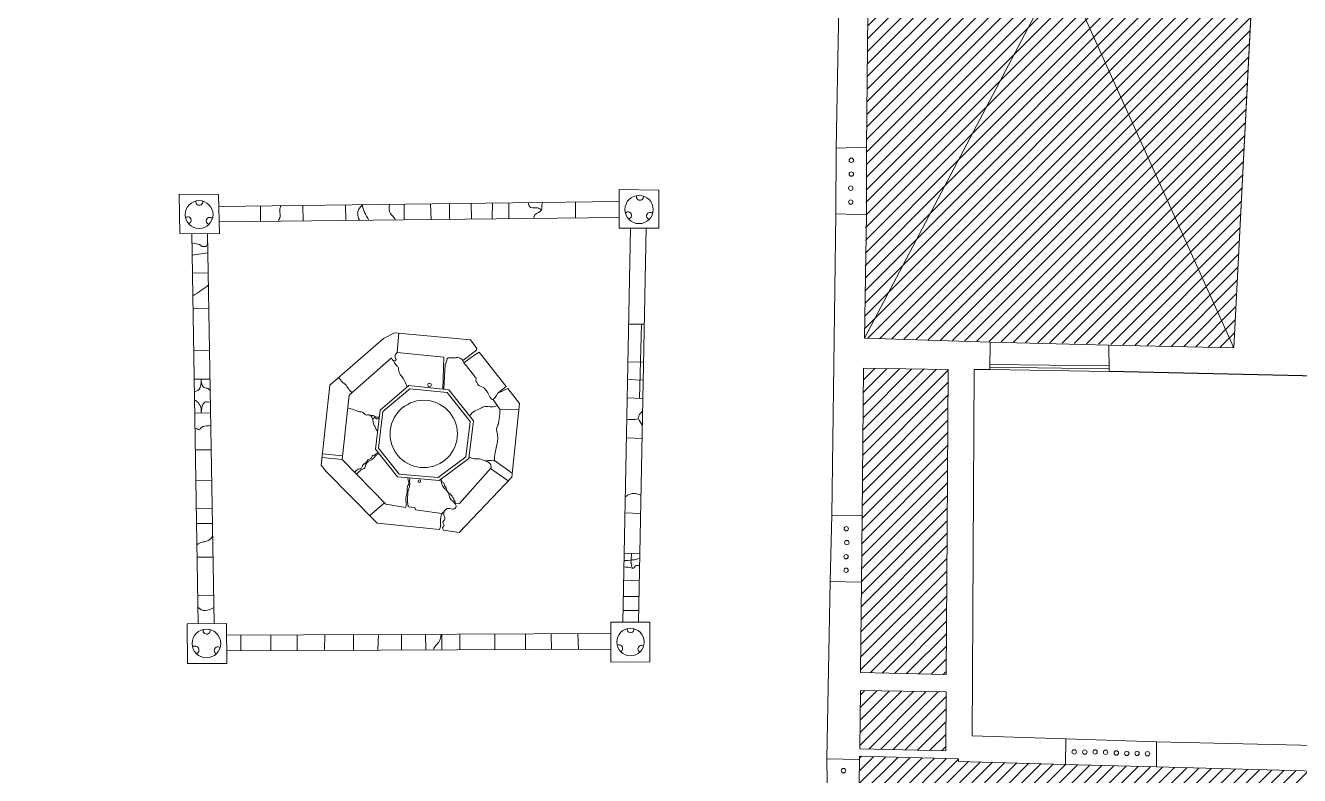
# Model space of a CAD drawing. Header units: metres. Extents: x 13 to 8413, y -14317 to -8377.
# Drawn here: x 2602 to 4895, y -11913 to -10564 of the extents above; entities that cross this region are included whole.
import ezdxf

# ---------------------------------------------------------------- set-up
doc = ezdxf.new("R2010")
doc.units = ezdxf.units.M
doc.header["$LTSCALE"] = 0.0125
doc.layers.add('muri', color=7, linetype='Continuous', lineweight=9)

msp = doc.modelspace()

# ---------------------------------------------------------------- hatches: boundary and pattern name
at = {"layer": 'muri'}
h = msp.add_hatch(dxfattribs=at)
h.set_pattern_fill('ANSI31', color=252, scale=5, style=0)
h.paths.add_polyline_path([(4126.1, -9701.7), (4112.1, -11126.5), (4466, -10454.8)])
h.paths.add_polyline_path([(4849.4, -9727), (4643.3, -9720), (4643.3, -9775.3), (4616.3, -9774.1), (4610.3, -9956.9), (4336.8, -9946.5), (4341.4, -9761.9), (4315, -9760.8), (4316.5, -9708.4), (4126.1, -9701.7), (4466, -10454.8)])
h = msp.add_hatch(dxfattribs=at)
h.set_pattern_fill('ANSI31', color=252, scale=5, style=0)
h.paths.add_polyline_path([(4466, -10454.8), (4112.1, -11126.5), (4776.8, -11143.4)])
h.paths.add_polyline_path([(4849.4, -9727), (4466, -10454.8), (4776.8, -11143.4)])
h = msp.add_hatch(dxfattribs=at)
h.set_pattern_fill('ANSI31', color=252, scale=5, style=0)
h.paths.add_polyline_path([(4260.5, -11471.5), (4262.4, -11182.9), (4110.2, -11180.2), (4107.5, -11445.6), (4106.6, -11565.2), (4104.7, -11727.9), (4259.2, -11731.2)])
h = msp.add_hatch(dxfattribs=at)
h.set_pattern_fill('ANSI31', color=252, scale=5, style=0)
h.paths.add_polyline_path([(4259.2, -11762.3), (4104.7, -11760.3), (4103.4, -11865), (4258.5, -11868.3)])
h = msp.add_hatch(dxfattribs=at)
h.set_pattern_fill('ANSI31', color=252, scale=5, style=0)
h.paths.add_polyline_path([(5269.3, -11914.9), (5108.4, -11910.4), (5107, -11910.4), (4948, -11906), (4637.9, -11897.4), (4473.9, -11892.9), (4281.1, -11887.5), (4281.1, -11882.9), (4103.2, -11877.9), (4103.1, -11884.3), (4101, -12007.6), (4063.3, -12914.2), (4225.9, -12833.2), (4262.4, -12042.3), (4478.9, -12046.8), (4635.6, -12049.5), (4943.3, -12058.6), (5108.4, -12061.1), (5262, -12065.3)])
h.paths.add_polyline_path([(3511.2, -13085.7), (4004.4, -13145.8), (4004.4, -13143.3), (4052.3, -13145.1), (4057.8, -13045.5), (4008.2, -13043.4), (4010.3, -12988.6), (3843.9, -12971.8), (3845, -12959.4), (3839.9, -12959), (3842.5, -12931.6), (3745.1, -12922.5), (3742.7, -12948.6), (3736, -12948), (3734.8, -12960.8), (3349, -12922), (3241.8, -12911.2), (3066.1, -12893.5), (3064.4, -12924.4), (3052.6, -12923.4), (3051.9, -12928.9), (3045.7, -13026.9), (3046.3, -13032.4), (3058.6, -13032.4), (3047.7, -13235.8), (3499.8, -13284.6)])
h.paths.add_polyline_path([(4051.9, -12086), (3618.3, -12094.6), (3573.9, -12906.5), (3745.1, -12922.5), (3842.5, -12931.6), (4016.5, -12947.9)])
h.paths.add_polyline_path([(3565.4, -12092.2), (3112.2, -12109.2), (3070.1, -12854.5), (3251.4, -12874.2), (3250.9, -12898), (3243.3, -12898), (3241.8, -12911.2), (3349, -12922), (3350.4, -12907.5), (3344.1, -12907), (3346.1, -12884.5), (3526.6, -12904.1)])
h.paths.add_polyline_path([(3440.1, -12039.1), (3228.5, -12043.8), (3228.5, -12078), (3251.9, -12104), (3418, -12097.7), (3440.8, -12072.7)])
h.paths.add_polyline_path([(3914.7, -12032.1), (3750.1, -12034.3), (3750.3, -12070.1), (3773.3, -12091.5), (3891.4, -12089.2), (3916.1, -12066.4)])
h.paths.add_polyline_path([(2919.3, -12050.8), (2694.1, -12055.8), (2693.4, -12086.3), (2716.2, -12112.8), (2898.9, -12109.5), (2919.9, -12086.6)])
h.paths.add_polyline_path([(3066.5, -12106.4), (2544.7, -12116), (2536.9, -12243.3), (2632.9, -12249.2), (2595.5, -12859.5), (2605.3, -12863.1), (2598.1, -12993.3), (2694.6, -13004.1), (2694.6, -13016.5), (2927.6, -13041.5), (2950.8, -13037.1), (2960.6, -13029.9), (2988.3, -13030.8), (3015.8, -13046.9), (3017, -13025.6), (3045.7, -13026.9), (3051.9, -12928.9), (3022.4, -12926.6)])
h.paths.add_polyline_path([(3015.8, -13046.9), (2988.3, -13030.8), (2960.6, -13029.9), (2950.8, -13037.1), (2927.6, -13041.5), (2694.6, -13016.5), (2694.6, -13004.1), (2598.1, -12993.3), (2605.3, -12863.1), (2595.5, -12859.5), (2632.9, -12249.2), (2536.9, -12243.3), (2479.8, -13175.4), (3004.8, -13232)])
h.paths.add_polyline_path([(3494.6, -12534.2), (5004.6, -12534.2), (5004.6, -12442.1), (3494.6, -12442.1)], flags=9)

# ---------------------------------------------------------------- linework, layer by layer
at = {"layer": 'muri', "color": 252}
for p, q in [((4126.1, -9701.7), (4776.8, -11143.4)), ((4849.4, -9727), (4112.1, -11126.5)), ((4849.4, -9727), (4776.8, -11143.4))]:
    msp.add_line(p, q, dxfattribs=at)
for points in [[(4115.6, -10782.9), (4126.1, -9701.7)], [(4824.7, -9726.2), (4849.4, -9727), (4776.8, -11143.4), (4776.8, -11143.4)], [(4061.2, -10784.6), (4065.6, -10529.8)], [(4061.2, -10784.6), (4060.3, -10902.4)], [(4061.2, -10784.6), (4115.6, -10782.9)], [(4115.6, -10782.9), (4115.6, -10904.2)], [(2878.1, -10867.2), (2948.8, -10867.9), (2950.9, -10938.5), (2879.5, -10937.8), (2878.1, -10867.2)], [(2878.1, -10867.2), (2948.8, -10867.9), (2950.9, -10938.5), (2879.5, -10937.8), (2878.1, -10867.2)], [(3670.2, -10859), (3670.2, -10928.7), (3741.7, -10928.7), (3741.7, -10859.9), (3670.2, -10859)], [(3670.2, -10859), (3670.2, -10928.7), (3741.7, -10928.7), (3741.7, -10859.9), (3670.2, -10859)], [(2949.4, -10889.3), (3670.2, -10880.5)], [(2949.4, -10889.3), (3670.2, -10880.5)], [(3024.6, -10888.4), (3024.9, -10916.2)], [(3024.6, -10888.4), (3024.9, -10916.2)], [(3100.9, -10887.5), (3101.5, -10915.3)], [(3100.9, -10887.5), (3101.5, -10915.3)], [(3177.7, -10886.5), (3178.5, -10914.5)], [(3177.7, -10886.5), (3178.5, -10914.5)], [(3283.6, -10885.2), (3283.6, -10913.3)], [(3283.6, -10885.2), (3283.6, -10913.3)], [(3330.9, -10884.7), (3331.9, -10912.8)], [(3330.9, -10884.7), (3331.9, -10912.8)], [(3364.9, -10884.2), (3364.9, -10912.4)], [(3364.9, -10884.2), (3364.9, -10912.4)], [(3403.7, -10883.8), (3404.5, -10912)], [(3403.7, -10883.8), (3404.5, -10912)], [(3442.4, -10883.3), (3441.5, -10911.6)], [(3442.4, -10883.3), (3441.5, -10911.6)], [(3472, -10882.9), (3471.6, -10911.3)], [(3472, -10882.9), (3471.6, -10911.3)], [(3591.9, -10881.5), (3591.9, -10909.9)], [(3591.9, -10881.5), (3591.9, -10909.9)], [(2950.2, -10917), (3670.2, -10909.1)], [(2950.2, -10917), (3670.2, -10909.1)], [(4053.3, -11444.7), (4060.3, -10902.4)], [(4060.3, -10902.4), (4115.6, -10904.2)], [(4112.1, -11126.5), (4115.6, -10904.2)], [(2901.1, -10938.1), (2912.6, -11640)], [(2901.1, -10938.1), (2912.6, -11640)], [(2929.5, -10938.3), (2941, -11639.8)], [(2929.5, -10938.3), (2941, -11639.8)], [(3690.5, -10928.7), (3676.9, -11637.4)], [(3690.5, -10928.7), (3676.9, -11637.4)], [(3718.8, -10928.7), (3705.2, -11637.3)], [(3718.8, -10928.7), (3705.2, -11637.3)], [(2901.4, -10954.7), (2906.5, -10956), (2914.9, -10958.1), (2919.7, -10961.6), (2926.6, -10961.6), (2929.8, -10955.6)], [(2901.4, -10954.7), (2906.5, -10956), (2914.9, -10958.1), (2919.7, -10961.6), (2926.6, -10961.6), (2929.8, -10955.6)], [(2901.7, -10976.9), (2930, -10973)], [(2901.7, -10976.9), (2930, -10973)], [(2902.3, -11008.9), (2930.6, -11009.6)], [(2902.3, -11008.9), (2930.6, -11009.6)], [(2903.3, -11073.5), (2931.7, -11073.2)], [(2903.3, -11073.5), (2931.7, -11073.2)], [(3143, -11366.2), (3133.8, -11354.9), (3149.3, -11210.9), (3246.1, -11126.9), (3265.9, -11116.4), (3402.9, -11129.1), (3414.2, -11144.6), (3413.5, -11148.1), (3388.8, -11166.5), (3390.9, -11170.6), (3408.5, -11157.2), (3418.4, -11151.6), (3467.2, -11213.1), (3461.3, -11217.7), (3452, -11225.1), (3470, -11216.6), (3491.2, -11244.1), (3477.1, -11376.1), (3382.4, -11475.6), (3354.2, -11471.4)], [(3143, -11366.2), (3133.8, -11354.9), (3149.3, -11210.9), (3246.1, -11126.9), (3265.9, -11116.4), (3402.9, -11129.1), (3414.2, -11144.6), (3413.5, -11148.1), (3388.8, -11166.5), (3390.9, -11170.6), (3408.5, -11157.2), (3418.4, -11151.6), (3467.2, -11213.1), (3461.3, -11217.7), (3452, -11225.1), (3470, -11216.6), (3491.2, -11244.1), (3477.1, -11376.1), (3382.4, -11475.6), (3354.2, -11471.4)], [(3273.9, -11117.1), (3270.8, -11152.3), (3355, -11160.3), (3352.9, -11218)], [(3273.9, -11117.1), (3270.8, -11152.3), (3355, -11160.3), (3352.9, -11218)], [(3687.1, -11101.4), (3715.5, -11101.4)], [(3687.1, -11101.4), (3715.5, -11101.4)], [(3710.6, -11101.4), (3707.2, -11234.4)], [(3710.6, -11101.4), (3707.2, -11234.4)], [(4338, -11133.2), (4112.1, -11126.5)], [(4338, -11133.2), (4337.6, -11182.6)], [(4551.9, -11139.1), (4552.5, -11186.5)], [(4776.8, -11143.4), (4551.9, -11139.1)], [(2932.9, -11148.9), (2904.6, -11148.2)], [(2932.9, -11148.9), (2904.6, -11148.2)], [(3250.5, -11424.8), (3171.6, -11344.3), (3184.4, -11229.1), (3260.7, -11161.8)], [(3250.5, -11424.8), (3171.6, -11344.3), (3184.4, -11229.1), (3260.7, -11161.8)], [(3685.8, -11169.5), (3714.2, -11169.1)], [(3685.8, -11169.5), (3714.2, -11169.1)], [(3357.3, -11173.1), (3354.9, -11218.2)], [(3357.3, -11173.1), (3354.9, -11218.2)], [(4110.2, -11180.2), (4262.4, -11182.9), (4260.5, -11471.5), (4260.5, -11471.5), (4260.5, -11471.5), (4260.5, -11471.5), (4259.2, -11731.2), (4104.7, -11727.9)], [(4107.5, -11445.6), (4110.2, -11180.2)], [(4309.7, -11182.6), (4305.6, -11841.8), (4474.4, -11847.1)], [(4337.6, -11182.6), (4309.7, -11182.6)], [(4337.6, -11173.4), (4552.4, -11176)], [(4552.5, -11181.4), (4337.6, -11178.2)], [(4552.5, -11186.5), (4337.6, -11182.6)], [(2905.4, -11200.3), (2933.8, -11199.9)], [(2905.4, -11200.3), (2933.8, -11199.9)], [(3363.5, -11219), (3292, -11211.6), (3240, -11255.6), (3231.5, -11326), (3271.3, -11376), (3346.1, -11382.3), (3399.6, -11342.6), (3408.1, -11274.8), (3363.5, -11219)], [(3363.5, -11219), (3292, -11211.6), (3240, -11255.6), (3231.5, -11326), (3271.3, -11376), (3346.1, -11382.3), (3399.6, -11342.6), (3408.1, -11274.8), (3363.5, -11219)], [(3685.2, -11200.9), (3713.6, -11202.1)], [(3685.2, -11200.9), (3713.6, -11202.1)], [(3443.4, -11236.5), (3455.9, -11255.3)], [(3443.4, -11236.5), (3455.9, -11255.3)], [(3712.9, -11234.6), (3684.6, -11233.8)], [(3712.9, -11234.6), (3684.6, -11233.8)], [(2906.4, -11261), (2934.8, -11260.6)], [(2906.4, -11261), (2934.8, -11260.6)], [(3455.9, -11255.5), (3490, -11254.8)], [(3455.9, -11255.5), (3490, -11254.8)], [(3683.2, -11305.3), (3711.6, -11306.5)], [(3683.2, -11305.3), (3711.6, -11306.5)], [(2907.5, -11327), (2935.8, -11327.3)], [(2907.5, -11327), (2935.8, -11327.3)], [(3135.3, -11340.7), (3171.8, -11344.6)], [(3135.3, -11340.7), (3171.8, -11344.6)], [(3136, -11334.4), (3172.3, -11337.8)], [(3136, -11334.4), (3172.3, -11337.8)], [(3446.1, -11346.1), (3460.8, -11357.3), (3477.8, -11369)], [(3446.1, -11346.1), (3460.8, -11357.3), (3477.8, -11369)], [(3347, -11470.7), (3234.7, -11459.2), (3143, -11366.2)], [(3347, -11470.7), (3234.7, -11459.2), (3143, -11366.2)], [(3376.4, -11422.8), (3382.8, -11423.5), (3439.9, -11359.4)], [(3376.4, -11422.8), (3382.8, -11423.5), (3439.9, -11359.4)], [(3438.7, -11360.7), (3470.7, -11382.8)], [(3438.7, -11360.7), (3470.7, -11382.8)], [(2908.4, -11382.7), (2936.7, -11382.1)], [(2908.4, -11382.7), (2936.7, -11382.1)], [(2909.2, -11432.1), (2937.6, -11433.2)], [(2909.2, -11432.1), (2937.6, -11433.2)], [(3221.2, -11445.5), (3248.1, -11422.4)], [(3221.2, -11445.5), (3248.1, -11422.4)], [(3250.5, -11424.8), (3285.5, -11430.6)], [(3250.5, -11424.8), (3285.5, -11430.6)], [(3290.8, -11429.5), (3302.3, -11430.6), (3303.8, -11434.8), (3351.2, -11441.9)], [(3290.8, -11429.5), (3302.3, -11430.6), (3303.8, -11434.8), (3351.2, -11441.9)], [(3709, -11441.5), (3680.6, -11440.7)], [(3709, -11441.5), (3680.6, -11440.7)], [(2909.7, -11459.8), (2938, -11459.8)], [(2909.7, -11459.8), (2938, -11459.8)], [(4053.3, -11444.7), (4050.4, -11563.8)], [(4053.3, -11444.7), (4053.3, -11444.7), (4053.3, -11444.7), (4107.5, -11445.6)], [(4107.5, -11445.6), (4106.6, -11565.2)], [(3679.3, -11513.2), (3707.6, -11514.4)], [(3679.3, -11513.2), (3707.6, -11514.4)], [(2910.7, -11520.1), (2939, -11520.5)], [(2910.7, -11520.1), (2939, -11520.5)], [(3706.7, -11563), (3678.3, -11561.9)], [(3706.7, -11563), (3678.3, -11561.9)], [(4044.2, -11882.9), (4050.4, -11563.8)], [(4050.4, -11563.8), (4050.4, -11563.8), (4050.4, -11563.8), (4106.6, -11565.2)], [(4104.7, -11727.9), (4106.6, -11565.2)], [(2911.8, -11588.9), (2940.1, -11588.6)], [(2911.8, -11588.9), (2940.1, -11588.6)], [(3677.8, -11590.8), (3706.1, -11591.1)], [(3677.8, -11590.8), (3706.1, -11591.1)], [(3677.3, -11616), (3705.6, -11616.3)], [(3677.3, -11616), (3705.6, -11616.3)], [(2892.7, -11640.2), (2963.3, -11639.5), (2964, -11711.5), (2893.4, -11711.5), (2892.7, -11640.2)], [(2892.7, -11640.2), (2963.3, -11639.5), (2964, -11711.5), (2893.4, -11711.5), (2892.7, -11640.2)], [(3655.1, -11637.4), (3725.3, -11637.2), (3725.5, -11708.8), (3655.5, -11709), (3655.1, -11637.4)], [(3655.1, -11637.4), (3725.3, -11637.2), (3725.5, -11708.8), (3655.5, -11709), (3655.1, -11637.4)], [(3655.2, -11657.3), (2963.5, -11660.4)], [(3655.2, -11657.3), (2963.5, -11660.4)], [(2989, -11660.3), (2989, -11688.7)], [(2989, -11660.3), (2989, -11688.7)], [(3043, -11660.1), (3043.5, -11688.4)], [(3043, -11660.1), (3043.5, -11688.4)], [(3090.9, -11659.9), (3090.4, -11688.2)], [(3090.9, -11659.9), (3090.4, -11688.2)], [(3140.5, -11659.6), (3140, -11688)], [(3140.5, -11659.6), (3140, -11688)], [(3192.2, -11659.4), (3192.2, -11687.7)], [(3192.2, -11659.4), (3192.2, -11687.7)], [(3237.2, -11659.2), (3236.1, -11687.6)], [(3237.2, -11659.2), (3236.1, -11687.6)], [(3278.5, -11659), (3278.5, -11687.4)], [(3278.5, -11659), (3278.5, -11687.4)], [(3321.9, -11658.8), (3322.4, -11687.2)], [(3321.9, -11658.8), (3322.4, -11687.2)], [(3351.2, -11658.7), (3351.2, -11687)], [(3351.2, -11658.7), (3351.2, -11687)], [(3383.8, -11658.5), (3383.8, -11686.9)], [(3383.8, -11658.5), (3383.8, -11686.9)], [(3446.8, -11658.3), (3446.3, -11686.6)], [(3446.8, -11658.3), (3446.3, -11686.6)], [(3501.7, -11658), (3501.7, -11686.4)], [(3501.7, -11658), (3501.7, -11686.4)], [(3548.2, -11657.8), (3548.8, -11686.2)], [(3548.2, -11657.8), (3548.8, -11686.2)], [(3595.8, -11657.6), (3596.9, -11685.9)], [(3595.8, -11657.6), (3596.9, -11685.9)], [(3655.4, -11685.7), (2963.8, -11688.8)], [(3655.4, -11685.7), (2963.8, -11688.8)], [(4103.4, -11865), (4104.7, -11760.3)], [(4104.7, -11760.3), (4259.2, -11762.3), (4258.5, -11868.3)], [(4474.4, -11847.1), (4473.9, -11892.9)], [(4474.4, -11847.1), (4637.9, -11852.2)], [(4637.9, -11852.2), (4637.9, -11897.4)], [(4637.9, -11852.2), (4949.6, -11859.4)], [(4103.1, -11884.3), (4103.2, -11877.9)], [(4281.1, -11882.9), (4103.2, -11877.9)], [(4258.5, -11868.3), (4103.4, -11865)], [(4103.1, -11884.3), (4044.2, -11882.9)], [(4044.2, -11882.9), (4045.8, -12006.4)], [(4103.1, -11884.3), (4101, -12007.6)], [(4281.1, -11882.9), (4281.1, -11887.5), (4473.9, -11892.9)], [(4637.9, -11897.4), (4473.9, -11892.9)], [(4637.9, -11897.4), (4948, -11906)]]:
    msp.add_lwpolyline(points, dxfattribs=at)
at = {"layer": 'muri'}
msp.add_lwpolyline([(4338, -11133.2), (4551.9, -11139.1)], dxfattribs=at)
at = {"layer": 'muri', "linetype": 'ByBlock', "lineweight": 30}
msp.add_lwpolyline([(5489.9, -11207), (4552.5, -11186.5)], dxfattribs=at)
at = {"layer": 'muri', "color": 252}
msp.add_lwpolyline([(3360.7, -11224.3), (3293.7, -11217.4), (3245.2, -11258.4), (3237.3, -11324.4), (3274.2, -11370.7), (3344.4, -11376.7), (3394.4, -11339.6), (3402.3, -11276.4)], close=True, dxfattribs=at)
msp.add_lwpolyline([(3360.7, -11224.3), (3293.7, -11217.4), (3245.2, -11258.4), (3237.3, -11324.4), (3274.2, -11370.7), (3344.4, -11376.7), (3394.4, -11339.6), (3402.3, -11276.4)], close=True, dxfattribs=at)
for centre, radius in [((4088.3, -10806.3), 3.94), ((4088.3, -10831.1), 3.94), ((3706.1, -10894.9), 25.4), ((3706.1, -10894.9), 25.4), ((4087.3, -10856.5), 3.94), ((2914.2, -10903.9), 25), ((2914.2, -10903.9), 25), ((4087.3, -10881.4), 3.94), ((3329, -11210.3), 3.3), ((3329, -11210.3), 3.3), ((3318.5, -11298.6), 60.6), ((3318.5, -11298.6), 60.6), ((3310.4, -11383.5), 2.15), ((3310.4, -11383.5), 2.15), ((4079.2, -11469.1), 3.94), ((4080.2, -11494), 3.94), ((4078.8, -11519.4), 3.94), ((4078.8, -11543.8), 3.94), ((2927.3, -11675.5), 25.7), ((2927.3, -11675.5), 25.7), ((3690.7, -11672.9), 24.7), ((3690.7, -11672.9), 24.7), ((4489.4, -11870.5), 3.94), ((4508.6, -11870.9), 3.94), ((4527.1, -11870.5), 3.94), ((4545.9, -11871.2), 3.94), ((4565.3, -11872.5), 3.94), ((4584.1, -11873.2), 3.94), ((4602.6, -11873.2), 3.94), ((4621.4, -11873.9), 3.94), ((4074.2, -11904.3), 3.94)]:
    msp.add_circle(centre, radius, dxfattribs=at)
for centre, radius, start, end in [((3707.8, -10872), 6.3, 160.2356, 11.715), ((3707.8, -10872), 6.3, 160.2356, 11.715), ((2914.5, -10881), 6.3, 167.2293, 10.9555), ((2914.5, -10881), 6.3, 167.2293, 10.9555), ((2893.8, -10914.2), 6.3, 283.4237, 130.034), ((2893.8, -10914.2), 6.3, 283.4237, 130.034), ((2933.3, -10915.3), 6.3, 40.1818, 258.2095), ((2933.3, -10915.3), 6.3, 40.1818, 258.2095), ((3686.1, -10905.5), 6.3, 278.9616, 136.5658), ((3686.1, -10905.5), 6.3, 278.9616, 136.5658), ((3725.9, -10906.4), 6.3, 42.272, 257.3783), ((3725.9, -10906.4), 6.3, 42.272, 257.3783), ((2927.7, -11652.6), 6.17, 158.8237, 19.096), ((2927.7, -11652.6), 6.17, 158.8237, 19.096), ((3690.9, -11650.2), 5.92, 166.8543, 12.0432), ((3690.9, -11650.2), 5.92, 166.8543, 12.0432), ((2906.5, -11687.4), 7.36, 294.6851, 124.7108), ((2906.5, -11687.4), 7.36, 294.6851, 124.7108), ((2947.8, -11687.9), 6.37, 50.3616, 247.6573), ((2947.8, -11687.9), 6.37, 50.3616, 247.6573), ((3669.9, -11684.5), 6.75, 299.3301, 118.9508), ((3669.9, -11684.5), 6.75, 299.3301, 118.9508), ((3710.4, -11685.4), 6.36, 52.3753, 242.9649), ((3710.4, -11685.4), 6.36, 52.3753, 242.9649)]:
    msp.add_arc(centre, radius, start, end, dxfattribs=at)
for points, knots in [([(3061.9, -10887.9), (3060.4, -10890.3), (3058.4, -10895.5), (3061.5, -10906.1), (3058.7, -10912.4), (3056.2, -10915.8)], [18.316061, 18.316061, 18.316061, 18.316061, 29.271728, 40.668336, 56.799726, 56.799726, 56.799726, 56.799726]), ([(3061.9, -10887.9), (3060.4, -10890.3), (3058.4, -10895.5), (3061.5, -10906.1), (3058.7, -10912.4), (3056.2, -10915.8)], [18.316061, 18.316061, 18.316061, 18.316061, 29.271728, 40.668336, 56.799726, 56.799726, 56.799726, 56.799726]), ([(3202.6, -10914.2), (3200.8, -10910.2), (3197.7, -10899.8), (3202.8, -10891.2), (3208, -10886.2)], [20.579184, 20.579184, 20.579184, 20.579184, 37.080641, 65.13935, 65.13935, 65.13935, 65.13935]), ([(3202.6, -10914.2), (3200.8, -10910.2), (3197.7, -10899.8), (3202.8, -10891.2), (3208, -10886.2)], [20.579184, 20.579184, 20.579184, 20.579184, 37.080641, 65.13935, 65.13935, 65.13935, 65.13935]), ([(3256.9, -10885.6), (3255.8, -10891.6), (3255.5, -10900.5), (3264.5, -10907.8), (3266.7, -10911.9), (3267.3, -10913.5)], [9.08761, 9.08761, 9.08761, 9.08761, 30.617932, 42.676025, 49.576632, 49.576632, 49.576632, 49.576632]), ([(3256.9, -10885.6), (3255.8, -10891.6), (3255.5, -10900.5), (3264.5, -10907.8), (3266.7, -10911.9), (3267.3, -10913.5)], [9.08761, 9.08761, 9.08761, 9.08761, 30.617932, 42.676025, 49.576632, 49.576632, 49.576632, 49.576632]), ([(3506.6, -10882.5), (3507.2, -10886.7), (3509.9, -10893.4), (3522.5, -10890.4), (3528, -10894.1), (3530.3, -10895.6)], [11.310603, 11.310603, 11.310603, 11.310603, 25.860334, 40.655777, 50.804032, 50.804032, 50.804032, 50.804032]), ([(3506.6, -10882.5), (3507.2, -10886.7), (3509.9, -10893.4), (3522.5, -10890.4), (3528, -10894.1), (3530.3, -10895.6)], [11.310603, 11.310603, 11.310603, 11.310603, 25.860334, 40.655777, 50.804032, 50.804032, 50.804032, 50.804032]), ([(3532.5, -10882.2), (3531.8, -10883.6), (3530.5, -10887.9), (3532.5, -10898.7), (3518.3, -10901.9), (3516.6, -10908.4), (3516.6, -10910.8)], [19.7728, 19.7728, 19.7728, 19.7728, 25.865682, 37.262289, 55.86912, 65.121792, 65.121792, 65.121792, 65.121792]), ([(3532.5, -10882.2), (3531.8, -10883.6), (3530.5, -10887.9), (3532.5, -10898.7), (3518.3, -10901.9), (3516.6, -10908.4), (3516.6, -10910.8)], [19.7728, 19.7728, 19.7728, 19.7728, 25.865682, 37.262289, 55.86912, 65.121792, 65.121792, 65.121792, 65.121792]), ([(3259.8, -11162.7), (3261, -11163.7), (3263.4, -11166.2), (3266, -11170.3), (3268.1, -11175.3), (3274, -11177.9), (3272.3, -11188.2), (3280.7, -11196), (3285.5, -11206), (3287.7, -11211.9), (3288.7, -11214.4)], [7.825671, 7.825671, 7.825671, 7.825671, 13.800973, 21.241328, 26.308922, 34.020099, 42.049202, 60.448853, 73.944286, 84.418423, 84.418423, 84.418423, 84.418423]), ([(3259.8, -11162.7), (3261, -11163.7), (3263.4, -11166.2), (3266, -11170.3), (3268.1, -11175.3), (3274, -11177.9), (3272.3, -11188.2), (3280.7, -11196), (3285.5, -11206), (3287.7, -11211.9), (3288.7, -11214.4)], [7.825671, 7.825671, 7.825671, 7.825671, 13.800973, 21.241328, 26.308922, 34.020099, 42.049202, 60.448853, 73.944286, 84.418423, 84.418423, 84.418423, 84.418423]), ([(3270.8, -11152.3), (3269.6, -11153.4), (3266.7, -11156.1), (3266.9, -11161.3), (3269.8, -11167), (3266.1, -11166.9), (3264.7, -11167.5), (3264.3, -11167.7)], [0, 0, 0, 0, 5.621179, 14.766598, 19.429966, 23.203167, 25.029961, 25.029961, 25.029961, 25.029961]), ([(3270.8, -11152.3), (3269.6, -11153.4), (3266.7, -11156.1), (3266.9, -11161.3), (3269.8, -11167), (3266.1, -11166.9), (3264.7, -11167.5), (3264.3, -11167.7)], [0, 0, 0, 0, 5.621179, 14.766598, 19.429966, 23.203167, 25.029961, 25.029961, 25.029961, 25.029961]), ([(3357.3, -11173.1), (3358.3, -11171.1), (3359.9, -11167.2), (3361.2, -11160.7), (3372.3, -11163.4), (3383.2, -11158.6), (3387.9, -11165.3), (3388.8, -11166.5)], [14.997351, 14.997351, 14.997351, 14.997351, 23.251358, 29.996426, 35.774552, 60.566928, 65.814372, 65.814372, 65.814372, 65.814372]), ([(3357.3, -11173.1), (3358.3, -11171.1), (3359.9, -11167.2), (3361.2, -11160.7), (3372.3, -11163.4), (3383.2, -11158.6), (3387.9, -11165.3), (3388.8, -11166.5)], [14.997351, 14.997351, 14.997351, 14.997351, 23.251358, 29.996426, 35.774552, 60.566928, 65.814372, 65.814372, 65.814372, 65.814372]), ([(2905.8, -11222.2), (2910.5, -11221.6), (2918.8, -11217.9), (2917.1, -11190.6), (2918.2, -11216.2), (2929.3, -11215.5), (2932.7, -11218.7), (2934.1, -11220.7)], [9.11827, 9.11827, 9.11827, 9.11827, 25.643863, 44.187927, 62.544425, 71.727863, 80.97998, 80.97998, 80.97998, 80.97998]), ([(2905.8, -11222.2), (2910.5, -11221.6), (2918.8, -11217.9), (2917.1, -11190.6), (2918.2, -11216.2), (2929.3, -11215.5), (2932.7, -11218.7), (2934.1, -11220.7)], [9.11827, 9.11827, 9.11827, 9.11827, 25.643863, 44.187927, 62.544425, 71.727863, 80.97998, 80.97998, 80.97998, 80.97998]), ([(3189.7, -11224.4), (3187.3, -11222.1), (3182.6, -11217.4), (3178.4, -11209.7), (3170.7, -11204.8), (3168, -11199.5), (3165.2, -11197.1)], [7.44127, 7.44127, 7.44127, 7.44127, 20.156428, 32.698161, 40.119756, 54.110722, 54.110722, 54.110722, 54.110722]), ([(3189.7, -11224.4), (3187.3, -11222.1), (3182.6, -11217.4), (3178.4, -11209.7), (3170.7, -11204.8), (3168, -11199.5), (3165.2, -11197.1)], [7.44127, 7.44127, 7.44127, 7.44127, 20.156428, 32.698161, 40.119756, 54.110722, 54.110722, 54.110722, 54.110722]), ([(2906, -11237.5), (2908.6, -11238.9), (2914, -11242.9), (2918.2, -11250.8), (2917.3, -11270), (2918.7, -11238), (2930.1, -11241.7), (2933.3, -11241), (2934.4, -11240.5)], [18.573005, 18.573005, 18.573005, 18.573005, 29.904016, 45.257935, 54.318788, 80.672237, 88.589193, 93.471625, 93.471625, 93.471625, 93.471625]), ([(2906, -11237.5), (2908.6, -11238.9), (2914, -11242.9), (2918.2, -11250.8), (2917.3, -11270), (2918.7, -11238), (2930.1, -11241.7), (2933.3, -11241), (2934.4, -11240.5)], [18.573005, 18.573005, 18.573005, 18.573005, 29.904016, 45.257935, 54.318788, 80.672237, 88.589193, 93.471625, 93.471625, 93.471625, 93.471625]), ([(3181.9, -11251.9), (3185.6, -11252.7), (3192.8, -11254.5), (3201.3, -11259.1), (3210.1, -11258.8), (3213.7, -11265.9), (3221.8, -11262.8), (3227.4, -11271.9), (3227.7, -11280.4), (3232, -11287.3), (3233.6, -11291.9), (3235.2, -11293.8), (3235.4, -11294)], [8.023859, 8.023859, 8.023859, 8.023859, 22.638851, 36.242576, 44.679679, 53.114629, 60.435842, 71.451652, 85.649787, 93.830815, 102.011801, 103.47204, 103.47204, 103.47204, 103.47204]), ([(3181.9, -11251.9), (3185.6, -11252.7), (3192.8, -11254.5), (3201.3, -11259.1), (3210.1, -11258.8), (3213.7, -11265.9), (3221.8, -11262.8), (3227.4, -11271.9), (3227.7, -11280.4), (3232, -11287.3), (3233.6, -11291.9), (3235.2, -11293.8), (3235.4, -11294)], [8.023859, 8.023859, 8.023859, 8.023859, 22.638851, 36.242576, 44.679679, 53.114629, 60.435842, 71.451652, 85.649787, 93.830815, 102.011801, 103.47204, 103.47204, 103.47204, 103.47204]), ([(3400.9, -11265.9), (3403.9, -11262.9), (3409.4, -11257.1), (3419.6, -11253.2), (3429.4, -11247.7), (3440.4, -11251), (3447.5, -11248.8), (3450.6, -11247.4)], [0, 0, 0, 0, 15.722137, 30.076068, 41.162534, 57.2257, 70.007919, 70.007919, 70.007919, 70.007919]), ([(3400.9, -11265.9), (3403.9, -11262.9), (3409.4, -11257.1), (3419.6, -11253.2), (3429.4, -11247.7), (3440.4, -11251), (3447.5, -11248.8), (3450.6, -11247.4)], [0, 0, 0, 0, 15.722137, 30.076068, 41.162534, 57.2257, 70.007919, 70.007919, 70.007919, 70.007919]), ([(3455.9, -11255.3), (3455.8, -11257.9), (3455.4, -11263.7), (3454, -11272), (3453.6, -11280.6), (3447.8, -11288.9), (3456.9, -11311.6), (3443.9, -11331.9), (3446.1, -11346.1)], [0, 0, 0, 0, 9.638367, 22.413305, 32.143299, 41.782621, 58.419198, 116.617927, 116.617927, 116.617927, 116.617927]), ([(3455.9, -11255.3), (3455.8, -11257.9), (3455.4, -11263.7), (3454, -11272), (3453.6, -11280.6), (3447.8, -11288.9), (3456.9, -11311.6), (3443.9, -11331.9), (3446.1, -11346.1)], [0, 0, 0, 0, 9.638367, 22.413305, 32.143299, 41.782621, 58.419198, 116.617927, 116.617927, 116.617927, 116.617927]), ([(3683.9, -11273), (3688.5, -11272.7), (3695.3, -11272.4), (3704.9, -11272.4), (3705.8, -11263.9), (3709.6, -11259.9), (3712.5, -11257.7)], [25.540676, 25.540676, 25.540676, 25.540676, 43.366309, 50.054642, 57.114396, 70.884102, 70.884102, 70.884102, 70.884102]), ([(3683.9, -11273), (3688.5, -11272.7), (3695.3, -11272.4), (3704.9, -11272.4), (3705.8, -11263.9), (3709.6, -11259.9), (3712.5, -11257.7)], [25.540676, 25.540676, 25.540676, 25.540676, 43.366309, 50.054642, 57.114396, 70.884102, 70.884102, 70.884102, 70.884102]), ([(2906.9, -11289.1), (2908.1, -11288.9), (2910.5, -11289.1), (2915.1, -11292.4), (2919.2, -11282.9), (2928.4, -11285), (2933.8, -11283.3), (2935.1, -11282.7)], [14.891631, 14.891631, 14.891631, 14.891631, 20.075496, 24.812153, 32.273824, 48.493468, 54.486464, 54.486464, 54.486464, 54.486464]), ([(2906.9, -11289.1), (2908.1, -11288.9), (2910.5, -11289.1), (2915.1, -11292.4), (2919.2, -11282.9), (2928.4, -11285), (2933.8, -11283.3), (2935.1, -11282.7)], [14.891631, 14.891631, 14.891631, 14.891631, 20.075496, 24.812153, 32.273824, 48.493468, 54.486464, 54.486464, 54.486464, 54.486464]), ([(3222.2, -11265.2), (3224.5, -11265.1), (3228.2, -11265), (3232.3, -11269), (3236, -11268.3), (3238.2, -11268), (3238.5, -11268)], [0, 0, 0, 0, 8.532112, 13.242001, 20.159693, 21.548966, 21.548966, 21.548966, 21.548966]), ([(3222.2, -11265.2), (3224.5, -11265.1), (3228.2, -11265), (3232.3, -11269), (3236, -11268.3), (3238.2, -11268), (3238.5, -11268)], [0, 0, 0, 0, 8.532112, 13.242001, 20.159693, 21.548966, 21.548966, 21.548966, 21.548966]), ([(3226.5, -11272.3), (3227.1, -11271.5), (3228.1, -11270.1), (3231.1, -11268), (3233.1, -11272.3), (3236.2, -11271.2), (3237.8, -11270.8), (3238.2, -11270.6)], [0, 0, 0, 0, 3.934746, 6.560959, 11.800329, 15.805235, 17.697356, 17.697356, 17.697356, 17.697356]), ([(3226.5, -11272.3), (3227.1, -11271.5), (3228.1, -11270.1), (3231.1, -11268), (3233.1, -11272.3), (3236.2, -11271.2), (3237.8, -11270.8), (3238.2, -11270.6)], [0, 0, 0, 0, 3.934746, 6.560959, 11.800329, 15.805235, 17.697356, 17.697356, 17.697356, 17.697356]), ([(3236.7, -11332.5), (3235.4, -11333), (3232.7, -11334.1), (3229.5, -11336.9), (3224.7, -11338.1), (3224.2, -11344.2), (3217.5, -11343.8), (3215.8, -11348.9), (3212.2, -11352), (3208.1, -11354.8), (3207.2, -11361.4), (3199.2, -11361.3), (3196.2, -11365.2), (3194.7, -11367.6)], [3.607037, 3.607037, 3.607037, 3.607037, 8.835836, 14.590771, 19.843174, 25.746896, 32.986662, 39.149134, 43.890839, 51.299762, 57.299178, 65.5195, 75.667321, 75.667321, 75.667321, 75.667321]), ([(3236.7, -11332.5), (3235.4, -11333), (3232.7, -11334.1), (3229.5, -11336.9), (3224.7, -11338.1), (3224.2, -11344.2), (3217.5, -11343.8), (3215.8, -11348.9), (3212.2, -11352), (3208.1, -11354.8), (3207.2, -11361.4), (3199.2, -11361.3), (3196.2, -11365.2), (3194.7, -11367.6)], [3.607037, 3.607037, 3.607037, 3.607037, 8.835836, 14.590771, 19.843174, 25.746896, 32.986662, 39.149134, 43.890839, 51.299762, 57.299178, 65.5195, 75.667321, 75.667321, 75.667321, 75.667321]), ([(3197.6, -11370.5), (3199.3, -11369.2), (3202.1, -11367), (3205.5, -11362.2), (3212.7, -11361.5), (3213.9, -11353.5), (3218.4, -11346.8), (3227.5, -11344.8), (3231.4, -11336.6), (3236.3, -11334.9), (3238.2, -11334.4)], [1.79088, 1.79088, 1.79088, 1.79088, 9.660534, 15.587665, 23.376883, 33.123065, 42.13542, 53.293231, 65.599742, 72.996688, 72.996688, 72.996688, 72.996688]), ([(3197.6, -11370.5), (3199.3, -11369.2), (3202.1, -11367), (3205.5, -11362.2), (3212.7, -11361.5), (3213.9, -11353.5), (3218.4, -11346.8), (3227.5, -11344.8), (3231.4, -11336.6), (3236.3, -11334.9), (3238.2, -11334.4)], [1.79088, 1.79088, 1.79088, 1.79088, 9.660534, 15.587665, 23.376883, 33.123065, 42.13542, 53.293231, 65.599742, 72.996688, 72.996688, 72.996688, 72.996688]), ([(3400, -11339.6), (3403, -11341.4), (3409.9, -11344.5), (3419.9, -11342.1), (3427, -11347.7), (3435.7, -11345.8), (3443, -11347), (3447, -11346.8)], [3.965556, 3.965556, 3.965556, 3.965556, 17.067046, 32.492733, 39.371075, 48.985164, 64.815707, 64.815707, 64.815707, 64.815707]), ([(3400, -11339.6), (3403, -11341.4), (3409.9, -11344.5), (3419.9, -11342.1), (3427, -11347.7), (3435.7, -11345.8), (3443, -11347), (3447, -11346.8)], [3.965556, 3.965556, 3.965556, 3.965556, 17.067046, 32.492733, 39.371075, 48.985164, 64.815707, 64.815707, 64.815707, 64.815707]), ([(3430.8, -11346.8), (3431.8, -11347.6), (3434.4, -11349.4), (3439.5, -11352.3), (3439.7, -11356.9), (3439.9, -11359.4)], [9.134421, 9.134421, 9.134421, 9.134421, 13.690402, 21.075685, 29.98132, 29.98132, 29.98132, 29.98132]), ([(3430.8, -11346.8), (3431.8, -11347.6), (3434.4, -11349.4), (3439.5, -11352.3), (3439.7, -11356.9), (3439.9, -11359.4)], [9.134421, 9.134421, 9.134421, 9.134421, 13.690402, 21.075685, 29.98132, 29.98132, 29.98132, 29.98132]), ([(3290.5, -11377.6), (3290.2, -11378.9), (3289.7, -11382.6), (3293.4, -11387.7), (3287.8, -11392.9), (3290.2, -11401.4), (3285.3, -11411.9), (3287.4, -11422), (3286.8, -11428.7), (3285.5, -11430.6)], [3.764949, 3.764949, 3.764949, 3.764949, 8.713322, 18.12173, 21.726671, 35.005508, 46.845088, 64.652473, 72.502388, 72.502388, 72.502388, 72.502388]), ([(3290.5, -11377.6), (3290.2, -11378.9), (3289.7, -11382.6), (3293.4, -11387.7), (3287.8, -11392.9), (3290.2, -11401.4), (3285.3, -11411.9), (3287.4, -11422), (3286.8, -11428.7), (3285.5, -11430.6)], [3.764949, 3.764949, 3.764949, 3.764949, 8.713322, 18.12173, 21.726671, 35.005508, 46.845088, 64.652473, 72.502388, 72.502388, 72.502388, 72.502388]), ([(3293.9, -11377.9), (3293.3, -11379.9), (3292.5, -11383.1), (3293.9, -11389), (3292.5, -11395.1), (3289.6, -11402.4), (3289.7, -11410.8), (3289.2, -11419.2), (3289.9, -11425.5), (3290.6, -11428.7), (3290.8, -11429.5)], [2.182603, 2.182603, 2.182603, 2.182603, 10.024869, 14.676253, 24.630743, 33.179148, 44.522352, 56.045892, 65.322659, 68.527223, 68.527223, 68.527223, 68.527223]), ([(3293.9, -11377.9), (3293.3, -11379.9), (3292.5, -11383.1), (3293.9, -11389), (3292.5, -11395.1), (3289.6, -11402.4), (3289.7, -11410.8), (3289.2, -11419.2), (3289.9, -11425.5), (3290.6, -11428.7), (3290.8, -11429.5)], [2.182603, 2.182603, 2.182603, 2.182603, 10.024869, 14.676253, 24.630743, 33.179148, 44.522352, 56.045892, 65.322659, 68.527223, 68.527223, 68.527223, 68.527223]), ([(3350.1, -11379.3), (3350.1, -11381.5), (3350.6, -11384.2), (3355.5, -11386.4), (3355, -11391.9), (3359.9, -11395.2), (3358.9, -11402.4), (3367.5, -11406.3), (3371.5, -11414.1), (3374.3, -11419.7), (3376, -11422.2), (3376.4, -11422.8)], [4.63528, 4.63528, 4.63528, 4.63528, 12.210038, 15.267731, 23.252588, 29.081241, 35.214636, 47.277727, 59.302531, 68.207486, 71.021116, 71.021116, 71.021116, 71.021116]), ([(3350.1, -11379.3), (3350.1, -11381.5), (3350.6, -11384.2), (3355.5, -11386.4), (3355, -11391.9), (3359.9, -11395.2), (3358.9, -11402.4), (3367.5, -11406.3), (3371.5, -11414.1), (3374.3, -11419.7), (3376, -11422.2), (3376.4, -11422.8)], [4.63528, 4.63528, 4.63528, 4.63528, 12.210038, 15.267731, 23.252588, 29.081241, 35.214636, 47.277727, 59.302531, 68.207486, 71.021116, 71.021116, 71.021116, 71.021116]), ([(3681.2, -11411.8), (3684, -11409.6), (3689, -11406.6), (3698.2, -11404.8), (3704.4, -11407.5), (3708.4, -11408.1), (3709.6, -11408.2)], [33.453681, 33.453681, 33.453681, 33.453681, 47.296584, 56.571751, 67.388095, 72.216599, 72.216599, 72.216599, 72.216599]), ([(3681.2, -11411.8), (3684, -11409.6), (3689, -11406.6), (3698.2, -11404.8), (3704.4, -11407.5), (3708.4, -11408.1), (3709.6, -11408.2)], [33.453681, 33.453681, 33.453681, 33.453681, 47.296584, 56.571751, 67.388095, 72.216599, 72.216599, 72.216599, 72.216599]), ([(3355.2, -11438.2), (3353.1, -11439.4), (3351, -11441.3), (3349.8, -11446.9), (3347.6, -11454.1), (3349.8, -11462.7), (3347.8, -11468.3), (3347, -11470.7)], [8.271729, 8.271729, 8.271729, 8.271729, 13.484401, 19.434521, 29.028414, 42.20711, 51.448748, 51.448748, 51.448748, 51.448748]), ([(3355.2, -11438.2), (3353.1, -11439.4), (3351, -11441.3), (3349.8, -11446.9), (3347.6, -11454.1), (3349.8, -11462.7), (3347.8, -11468.3), (3347, -11470.7)], [8.271729, 8.271729, 8.271729, 8.271729, 13.484401, 19.434521, 29.028414, 42.20711, 51.448748, 51.448748, 51.448748, 51.448748]), ([(2910.3, -11498), (2913.1, -11495.6), (2918.3, -11492.7), (2930.2, -11492.1), (2935.5, -11487.1), (2938.4, -11482.9)], [24.569149, 24.569149, 24.569149, 24.569149, 38.572792, 48.407495, 67.459882, 67.459882, 67.459882, 67.459882]), ([(2910.3, -11498), (2913.1, -11495.6), (2918.3, -11492.7), (2930.2, -11492.1), (2935.5, -11487.1), (2938.4, -11482.9)], [24.569149, 24.569149, 24.569149, 24.569149, 38.572792, 48.407495, 67.459882, 67.459882, 67.459882, 67.459882]), ([(3678.8, -11537.4), (3683.5, -11538.1), (3689.4, -11539), (3697.7, -11540.5), (3699.4, -11533.3), (3704.4, -11535.3), (3707.2, -11535.8)], [27.015101, 27.015101, 27.015101, 27.015101, 45.077732, 49.012926, 55.568725, 65.004954, 65.004954, 65.004954, 65.004954]), ([(3678.8, -11537.4), (3683.5, -11538.1), (3689.4, -11539), (3697.7, -11540.5), (3699.4, -11533.3), (3704.4, -11535.3), (3707.2, -11535.8)], [27.015101, 27.015101, 27.015101, 27.015101, 45.077732, 49.012926, 55.568725, 65.004954, 65.004954, 65.004954, 65.004954]), ([(3679, -11526.3), (3684.2, -11526.3), (3693.9, -11525.8), (3703.2, -11523.8), (3707.4, -11522.6)], [10.318643, 10.318643, 10.318643, 10.318643, 30.198189, 47.02901, 47.02901, 47.02901, 47.02901]), ([(3679, -11526.3), (3684.2, -11526.3), (3693.9, -11525.8), (3703.2, -11523.8), (3707.4, -11522.6)], [10.318643, 10.318643, 10.318643, 10.318643, 30.198189, 47.02901, 47.02901, 47.02901, 47.02901]), ([(3693.4, -11513.8), (3693, -11515), (3692.1, -11517.9), (3691.9, -11521.7), (3692.2, -11525.4), (3691.3, -11527.7), (3691.2, -11529.5), (3691.5, -11530.6), (3693.5, -11531.5), (3692.4, -11534.5), (3693, -11537.3), (3693.6, -11539), (3693.8, -11539.8)], [0, 0, 0, 0, 4.829598, 11.354961, 14.543859, 18.846992, 20.250106, 21.340037, 23.056772, 27.268051, 30.87593, 34.139187, 34.139187, 34.139187, 34.139187]), ([(3693.4, -11513.8), (3693, -11515), (3692.1, -11517.9), (3691.9, -11521.7), (3692.2, -11525.4), (3691.3, -11527.7), (3691.2, -11529.5), (3691.5, -11530.6), (3693.5, -11531.5), (3692.4, -11534.5), (3693, -11537.3), (3693.6, -11539), (3693.8, -11539.8)], [0, 0, 0, 0, 4.829598, 11.354961, 14.543859, 18.846992, 20.250106, 21.340037, 23.056772, 27.268051, 30.87593, 34.139187, 34.139187, 34.139187, 34.139187]), ([(2912.1, -11610.4), (2916.4, -11614.2), (2925.1, -11618.5), (2935.4, -11613.9), (2940.5, -11611)], [31.699072, 31.699072, 31.699072, 31.699072, 53.534703, 73.431889, 73.431889, 73.431889, 73.431889]), ([(2912.1, -11610.4), (2916.4, -11614.2), (2925.1, -11618.5), (2935.4, -11613.9), (2940.5, -11611)], [31.699072, 31.699072, 31.699072, 31.699072, 53.534703, 73.431889, 73.431889, 73.431889, 73.431889]), ([(3349.9, -11658.7), (3349.6, -11663.9), (3348, -11672.5), (3338.7, -11680), (3336.5, -11685.1), (3336, -11687.1)], [9.245785, 9.245785, 9.245785, 9.245785, 28.287299, 42.703203, 51.08733, 51.08733, 51.08733, 51.08733]), ([(3349.9, -11658.7), (3349.6, -11663.9), (3348, -11672.5), (3338.7, -11680), (3336.5, -11685.1), (3336, -11687.1)], [9.245785, 9.245785, 9.245785, 9.245785, 28.287299, 42.703203, 51.08733, 51.08733, 51.08733, 51.08733])]:
    msp.add_open_spline(points, degree=3, knots=knots, dxfattribs=at)
for points in [[(3219.8, -10914), (3213.9, -10904.6), (3208.6, -10895.2), (3208, -10886.2)], [(3219.8, -10914), (3213.9, -10904.6), (3208.6, -10895.2), (3208, -10886.2)], [(2903, -11050.2), (2912.9, -11044.1), (2922.6, -11037.8), (2931, -11030.6)], [(2903, -11050.2), (2912.9, -11044.1), (2922.6, -11037.8), (2931, -11030.6)], [(3712, -11283), (3709, -11279.2), (3706.7, -11274.8), (3704.8, -11270.2)], [(3712, -11283), (3709, -11279.2), (3706.7, -11274.8), (3704.8, -11270.2)]]:
    msp.add_open_spline(points, degree=3, dxfattribs=at)
for points in [[(3390.9, -11170.6), (3410.4, -11195.6), (3411.9, -11197.4), (3412.7, -11198.4), (3412.4, -11201.4), (3414.7, -11206.5), (3415.7, -11209.5), (3426.1, -11215.3), (3442.5, -11236.8), (3452, -11225.1)], [(3390.9, -11170.6), (3410.4, -11195.6), (3411.9, -11197.4), (3412.7, -11198.4), (3412.4, -11201.4), (3414.7, -11206.5), (3415.7, -11209.5), (3426.1, -11215.3), (3442.5, -11236.8), (3452, -11225.1)], [(3354.2, -11471.4), (3352.6, -11466.6), (3355.2, -11462.5), (3352.9, -11458.1), (3355.9, -11452.9), (3355.5, -11446.2), (3355.5, -11437.3), (3363.3, -11432.5), (3372.2, -11434), (3376.7, -11429.2), (3375.2, -11424), (3365.5, -11413.6), (3362.9, -11404.7), (3352.9, -11392.9), (3349.6, -11379.9)], [(3354.2, -11471.4), (3352.6, -11466.6), (3355.2, -11462.5), (3352.9, -11458.1), (3355.9, -11452.9), (3355.5, -11446.2), (3355.5, -11437.3), (3363.3, -11432.5), (3372.2, -11434), (3376.7, -11429.2), (3375.2, -11424), (3365.5, -11413.6), (3362.9, -11404.7), (3352.9, -11392.9), (3349.6, -11379.9)]]:
    msp.add_spline(points, degree=3, dxfattribs=at)

doc.saveas('drawing.dxf')
